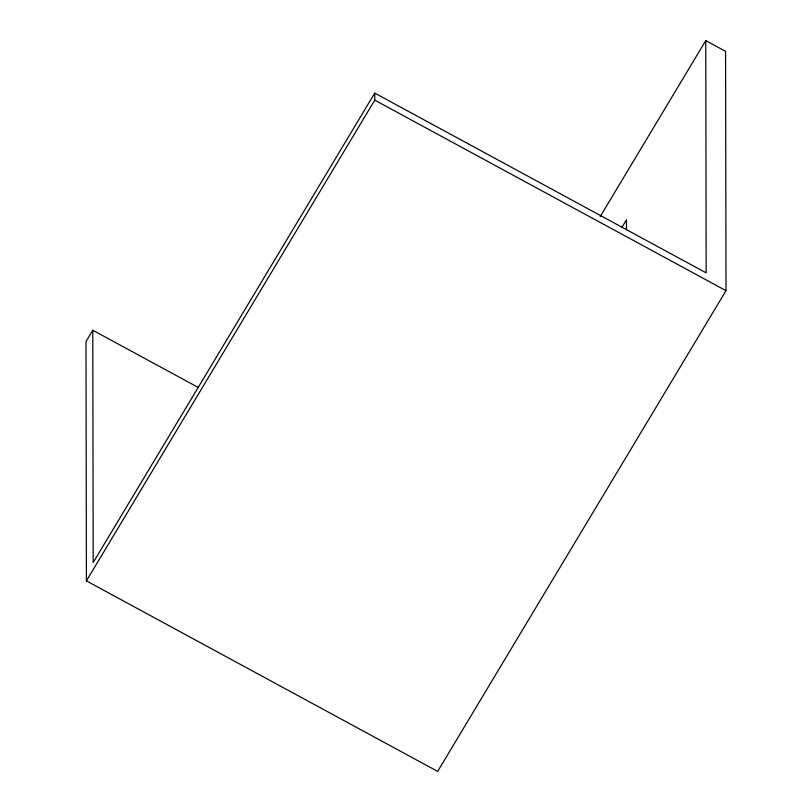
<?xml version="1.0" encoding="UTF-8"?>
<svg xmlns="http://www.w3.org/2000/svg" width="812" height="812" viewBox="0 0 812 812"><rect width="100%" height="100%" fill="white"/><g stroke="black" fill="none" stroke-linecap="round" stroke-linejoin="round"><path stroke-width="1.22" d="M198.443 387.557L92.781 330.24L86.001 341.558L86.417 580.874L437.658 771.4L725.999 290.676L725.583 51.349L705.76 40.6L600.18 216.631M705.76 40.6L706.166 272.873L374.738 93.106L93.187 562.513L92.781 330.24M86.417 580.874L374.758 100.15L374.738 93.106M621.931 227.37L626.468 219.798L626.488 229.887M374.758 100.15L725.999 290.676"/></g></svg>
